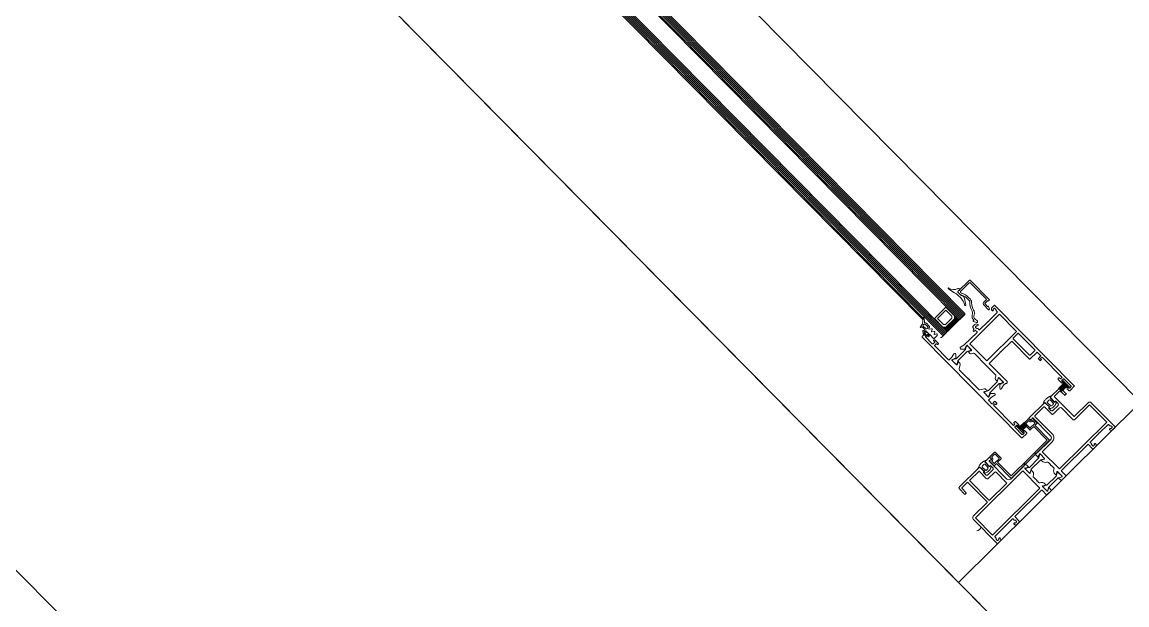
# Model space of a CAD drawing. Header units: centimetres. Extents: x 118932 to 154602, y -32682 to -23521.
# Drawn here: x 137600.1 to 137677.7, y -25901.2 to -25860.3 of the extents above; entities that cross this region are included whole.
import ezdxf

# ---------------------------------------------------------------- set-up
doc = ezdxf.new("R2010")
doc.units = ezdxf.units.CM
doc.header["$LTSCALE"] = 50
doc.header["$MEASUREMENT"] = 0
for name, color, linetype, lineweight, true_color in [('GEN_02_TF_Pencere', 7, 'Continuous', 9, 0x6093ac), ('GEN_05_ML_Alçıpan_giydirme', 7, 'Continuous', 18, 0x7ebab5), ('GEN_05_ML_Mermer', 7, 'Continuous', 9, 0x9d8692), ('GEN_06_GR_İnce', 7, 'Continuous', 13, 0xb0b0a9), ('ÖRÜLECEK DUVARLAR', 7, 'Continuous', 30, 0xfaca30)]:
    doc.layers.add(name, color=color, linetype=linetype, lineweight=lineweight, true_color=true_color)

# ---------------------------------------------------------------- blocks, each defined once
blk = doc.blocks.new('LEVEL 0_E BLOK_GÖRÜNÜŞ')
at = {"layer": 'GEN_02_TF_Pencere'}
blk.add_lwpolyline([(-40.651, -414.57), (-212.7, -240.481)], dxfattribs=at)
at = {"layer": 'GEN_06_GR_İnce'}
blk.add_line((-420.035, -99.902), (-73.161, -447.093), dxfattribs=at)
blk = doc.blocks.new('P7_')
at = {"layer": 'GEN_02_TF_Pencere', "linetype": 'Continuous'}
for p, q in [((163293.159, -16172.515, 0), (163293.159, -16173.025, 0)), ((163293.179, -16172.515, 0), (163293.179, -16173.025, 0)), ((163293.199, -16172.515, 0), (163293.199, -16173.025, 0)), ((163293.219, -16172.515, 0), (163293.219, -16173.025, 0)), ((163293.239, -16172.515, 0), (163293.239, -16173.025, 0)), ((163293.259, -16172.515, 0), (163293.259, -16173.025, 0)), ((163293.279, -16172.515, 0), (163293.279, -16173.025, 0)), ((163293.299, -16172.515, 0), (163293.299, -16173.025, 0)), ((163293.319, -16172.515, 0), (163293.319, -16173.025, 0)), ((163293.339, -16172.515, 0), (163293.339, -16173.025, 0)), ((163293.359, -16172.515, 0), (163293.359, -16173.025, 0)), ((163293.379, -16172.515, 0), (163293.379, -16173.025, 0)), ((163293.399, -16172.515, 0), (163293.399, -16173.025, 0)), ((163293.419, -16172.515, 0), (163293.419, -16173.025, 0)), ((163293.439, -16172.515, 0), (163293.439, -16173.025, 0)), ((163293.459, -16172.515, 0), (163293.459, -16173.025, 0)), ((163293.159, -16176.921, 0), (163293.159, -16176.411, 0)), ((163293.179, -16176.921, 0), (163293.179, -16176.411, 0)), ((163293.199, -16176.921, 0), (163293.199, -16176.411, 0)), ((163293.219, -16176.921, 0), (163293.219, -16176.411, 0)), ((163293.239, -16176.921, 0), (163293.239, -16176.411, 0)), ((163293.259, -16176.921, 0), (163293.259, -16176.411, 0)), ((163293.279, -16176.921, 0), (163293.279, -16176.411, 0)), ((163293.299, -16176.921, 0), (163293.299, -16176.411, 0)), ((163293.319, -16176.921, 0), (163293.319, -16176.411, 0)), ((163293.339, -16176.921, 0), (163293.339, -16176.411, 0)), ((163293.359, -16176.921, 0), (163293.359, -16176.411, 0)), ((163293.379, -16176.921, 0), (163293.379, -16176.411, 0)), ((163293.399, -16176.921, 0), (163293.399, -16176.411, 0)), ((163293.419, -16176.921, 0), (163293.419, -16176.411, 0)), ((163293.439, -16176.921, 0), (163293.439, -16176.411, 0)), ((163293.459, -16176.921, 0), (163293.459, -16176.411, 0))]:
    blk.add_line(p, q, dxfattribs=at)
at = {"layer": 'GEN_02_TF_Pencere'}
for p, q in [((163301.785, -16173.069, 0), (163301.835, -16173.019, 0)), ((163301.785, -16173.569, 0), (163301.785, -16173.069, 0)), ((163302.095, -16172.652, 0), (163302.096, -16172.903, 0)), ((163302.106, -16172.942, 0), (163302.138, -16172.999, 0)), ((163302.52, -16172.625, 0), (163302.125, -16172.625, 0)), ((163302.214, -16172.996, 0), (163302.269, -16172.863, 0)), ((163302.325, -16172.863, 0), (163302.38, -16172.996, 0)), ((163302.62, -16172.343, 0), (163302.456, -16172.447, 0)), ((163302.456, -16172.999, 0), (163302.534, -16172.859, 0)), ((163302.48, -16172.51, 0), (163302.52, -16172.51, 0)), ((163302.52, -16172.51, 0), (163302.52, -16172.625, 0)), ((163302.589, -16172.862, 0), (163302.645, -16172.996, 0)), ((163302.6, -16172.598, 0), (163302.6, -16172.44, 0)), ((163302.87, -16172.342, 0), (163302.62, -16172.343, 0)), ((163302.63, -16172.413, 0), (163302.86, -16172.413, 0)), ((163302.86, -16172.625, 0), (163302.63, -16172.625, 0)), ((163302.72, -16172.999, 0), (163302.799, -16172.859, 0)), ((163302.853, -16172.862, 0), (163302.892, -16172.955, 0)), ((163303.033, -16172.446, 0), (163302.87, -16172.342, 0)), ((163302.881, -16172.617, 0), (163302.881, -16172.617, 0)), ((163302.89, -16172.439, 0), (163302.89, -16172.598, 0)), ((163302.892, -16172.955, 0), (163302.892, -16172.955, 0)), ((163302.935, -16172.827, 0), (163302.935, -16172.808, 0)), ((163302.935, -16172.827, 0), (163302.935, -16172.827, 0)), ((163302.97, -16172.624, 0), (163302.97, -16172.51, 0)), ((163302.97, -16172.51, 0), (163303.01, -16172.51, 0)), ((163303.27, -16172.624, 0), (163302.97, -16172.624, 0)), ((163302.986, -16173.013, 0), (163303.24, -16173.013, 0)), ((163303.035, -16172.72, 0), (163303.22, -16172.72, 0)), ((163303.221, -16172.915, 0), (163303.035, -16172.915, 0)), ((163303.3, -16172.537, 0), (163303.3, -16172.598, 0)), ((163303.32, -16172.808, 0), (163303.32, -16172.827, 0)), ((163303.399, -16172.967, 0), (163303.611, -16173.166, 0)), ((163303.663, -16173.127, 0), (163303.484, -16172.911, 0)), ((163303.574, -16173.019, 0), (163382.665, -16173.019, 0)), ((163301.785, -16173.219, 0), (163382.715, -16173.219, 0)), ((163301.785, -16173.319, 0), (163382.715, -16173.319, 0)), ((163301.785, -16173.419, 0), (163382.715, -16173.419, 0)), ((163301.785, -16173.519, 0), (163382.715, -16173.519, 0)), ((163301.835, -16173.619, 0), (163301.785, -16173.569, 0)), ((163302.16, -16173.619, 0), (163301.785, -16173.619, 0)), ((163301.785, -16173.619, 0), (163301.785, -16174.819, 0)), ((163301.785, -16174.819, 0), (163301.785, -16173.619, 0)), ((163301.825, -16174.819, 0), (163301.825, -16173.619, 0)), ((163301.865, -16174.819, 0), (163301.865, -16173.619, 0)), ((163301.905, -16174.819, 0), (163301.905, -16173.619, 0)), ((163301.945, -16174.819, 0), (163301.945, -16173.619, 0)), ((163301.985, -16174.819, 0), (163301.985, -16173.619, 0)), ((163302.01, -16173.769, 0), (163302.16, -16173.619, 0)), ((163302.01, -16174.669, 0), (163302.01, -16173.769, 0)), ((163302.025, -16173.754, 0), (163302.025, -16173.619, 0)), ((163302.065, -16173.714, 0), (163302.065, -16173.619, 0)), ((163302.085, -16173.799, 0), (163302.235, -16173.649, 0)), ((163302.085, -16174.639, 0), (163302.085, -16173.799, 0)), ((163302.105, -16173.674, 0), (163302.105, -16173.619, 0)), ((163302.145, -16173.634, 0), (163302.145, -16173.619, 0)), ((163302.16, -16173.619, 0), (163382.34, -16173.619, 0)), ((163302.235, -16173.649, 0), (163303.085, -16173.649, 0)), ((163302.235, -16173.899, 0), (163302.335, -16173.799, 0)), ((163302.335, -16173.799, 0), (163302.935, -16173.799, 0)), ((163302.935, -16173.799, 0), (163302.935, -16174.639, 0)), ((163303.085, -16173.649, 0), (163303.085, -16174.789, 0)), ((163303.656, -16173.119, 0), (163382.715, -16173.119, 0)), ((163302.235, -16174.789, 0), (163302.085, -16174.639, 0)), ((163302.235, -16174.539, 0), (163302.235, -16173.899, 0)), ((163302.335, -16174.639, 0), (163302.235, -16174.539, 0)), ((163302.935, -16174.639, 0), (163302.335, -16174.639, 0)), ((163301.785, -16174.869, 0), (163301.835, -16174.819, 0)), ((163301.785, -16174.819, 0), (163302.16, -16174.819, 0)), ((163301.785, -16174.819, 0), (163301.785, -16174.819, 0)), ((163301.785, -16175.369, 0), (163301.785, -16174.869, 0)), ((163301.785, -16174.919, 0), (163382.715, -16174.919, 0)), ((163301.785, -16175.019, 0), (163382.715, -16175.019, 0)), ((163301.785, -16175.119, 0), (163382.715, -16175.119, 0)), ((163301.785, -16175.219, 0), (163382.715, -16175.219, 0)), ((163301.785, -16175.319, 0), (163382.715, -16175.319, 0)), ((163301.835, -16175.419, 0), (163301.785, -16175.369, 0)), ((163302.16, -16174.819, 0), (163302.01, -16174.669, 0)), ((163302.025, -16174.819, 0), (163302.025, -16174.684, 0)), ((163302.065, -16174.819, 0), (163302.065, -16174.724, 0)), ((163302.105, -16174.819, 0), (163302.105, -16174.764, 0)), ((163302.145, -16174.819, 0), (163302.145, -16174.804, 0)), ((163302.16, -16174.819, 0), (163382.34, -16174.819, 0)), ((163303.085, -16174.789, 0), (163302.235, -16174.789, 0)), ((163301.835, -16175.419, 0), (163382.665, -16175.419, 0)), ((163302.237, -16175.819, 0), (163302.25, -16175.821, 0)), ((163302.925, -16176.136, 0), (163302.905, -16176.145, 0)), ((163303.235, -16176.125, 0), (163302.974, -16176.125, 0)), ((163303.265, -16176.335, 0), (163303.265, -16176.15, 0)), ((163303.333, -16176.36, 0), (163303.295, -16176.36, 0)), ((163303.295, -16176.36, 0), (163303.295, -16176.36, 0))]:
    blk.add_line(p, q, dxfattribs=at)
at = {"layer": 'GEN_02_TF_Pencere', "extrusion": (0, 0, -1), "elevation": 0}
for points in [[(-163289.215, -16167.883), (-163289.215, -16170.514, 0.414214), (-163289.185, -16170.544), (-163288.745, -16170.544, -0.414214), (-163288.715, -16170.574), (-163288.715, -16170.852), (-163288.715, -16171.011), (-163288.953, -16171.032, -0.957329), (-163288.958, -16170.992, 0.267761), (-163288.943, -16170.979), (-163288.885, -16170.82, 0.843081), (-163288.895, -16170.762), (-163289.347, -16170.762, 0.577366), (-163289.373, -16170.807), (-163289.282, -16170.964, 0.182697), (-163289.271, -16170.973, -0.849744), (-163289.277, -16171.012), (-163289.37, -16171.012, -0.267944), (-163289.629, -16170.862), (-163289.658, -16170.812, 0.267966), (-163289.745, -16170.762), (-163289.83, -16170.762, -1), (-163289.89, -16170.762), (-163289.97, -16170.762, -1), (-163290.03, -16170.762), (-163290.088, -16170.762), (-163290.11, -16170.8), (-163290.132, -16170.762), (-163290.255, -16170.762, 0.267964), (-163290.342, -16170.812), (-163290.371, -16170.862, -0.267944), (-163290.631, -16171.012), (-163290.723, -16171.012, -0.849637), (-163290.73, -16170.973, 0.182928), (-163290.719, -16170.964), (-163290.628, -16170.807, 0.577366), (-163290.654, -16170.762), (-163291.105, -16170.762, 0.843087), (-163291.115, -16170.82), (-163291.057, -16170.979, 0.268123), (-163291.042, -16170.992, -0.957545), (-163291.047, -16171.032), (-163291.347, -16171.006, -0.493156), (-163291.364, -16170.979), (-163291.334, -16170.895, -0.312805), (-163291.315, -16170.882, 0.41134), (-163291.285, -16170.852), (-163291.285, -16169.548, 0.414214), (-163291.485, -16169.348), (-163293.256, -16169.348, 0.414214), (-163293.286, -16169.378), (-163293.236, -16169.518, -0.414214), (-163293.266, -16169.548), (-163293.406, -16169.548, -0.414214), (-163293.436, -16169.518), (-163293.436, -16169.168, -0.399096), (-163293.389, -16169.118), (-163293.015, -16169.098, -0.429495), (-163292.983, -16169.128), (-163292.983, -16169.148, 0.414214), (-163292.933, -16169.198), (-163292.735, -16169.198, 0.414214), (-163292.635, -16169.098), (-163292.635, -16168.598, 0.414214), (-163292.735, -16168.498), (-163292.933, -16168.498, 0.414214), (-163292.983, -16168.548), (-163292.983, -16168.568, -0.429487), (-163293.015, -16168.598), (-163293.389, -16168.579, -0.399104), (-163293.436, -16168.529), (-163293.436, -16166.583, -0.414214), (-163293.336, -16166.483), (-163292.815, -16166.483, -0.414214), (-163292.785, -16166.513), (-163292.785, -16166.603, -0.400696), (-163292.814, -16166.633), (-163293.248, -16166.653, 0.400696), (-163293.276, -16166.683), (-163293.276, -16167.193, 0.414214), (-163293.246, -16167.223), (-163291.315, -16167.223, 0.414214), (-163291.285, -16167.193), (-163291.285, -16165.833, -0.414214), (-163291.135, -16165.683), (-163288.745, -16165.683, -0.414214), (-163288.715, -16165.713), (-163288.715, -16165.933, -0.414214), (-163288.865, -16166.083), (-163288.895, -16166.083, -0.414214), (-163288.915, -16166.063), (-163288.915, -16166.012, -0.36604), (-163288.89, -16165.982, 0.365984), (-163288.865, -16165.953), (-163288.865, -16165.863, 0.414214), (-163288.895, -16165.833), (-163289.005, -16165.833, 0.367429), (-163289.035, -16165.858, -0.364526), (-163289.064, -16165.883), (-163289.185, -16165.883, 0.414214), (-163289.215, -16165.913), (-163289.215, -16166.753), (-163289.245, -16166.783), (-163289.215, -16166.813), (-163289.215, -16167.653, 0.414214), (-163289.185, -16167.683), (-163289.064, -16167.683, -0.364526), (-163289.035, -16167.708, 0.367429), (-163289.005, -16167.733), (-163288.895, -16167.733, 0.414214), (-163288.865, -16167.703), (-163288.865, -16167.613, 0.365984), (-163288.89, -16167.583, -0.36604), (-163288.915, -16167.554), (-163288.915, -16167.503, -0.414214), (-163288.895, -16167.483), (-163288.865, -16167.483, -0.414214), (-163288.715, -16167.633), (-163288.715, -16167.803, -0.414214), (-163288.795, -16167.883), (-163289.215, -16167.883)], [(-163291.285, -16169.118), (-163291.285, -16167.433, 0.414189), (-163291.315, -16167.403), (-163293.226, -16167.403, 0.414238), (-163293.256, -16167.433), (-163293.256, -16168.318, 0.414214), (-163293.226, -16168.348), (-163292.535, -16168.348, -0.414214), (-163292.435, -16168.448), (-163292.435, -16169.048, 0.414214), (-163292.335, -16169.148), (-163291.315, -16169.148, 0.414214), (-163291.285, -16169.118)], [(-163293.436, -16168.411, 0.064394), (-163293.52, -16168.619, 0.064394), (-163293.548, -16168.842, 0.129325), (-163293.436, -16169.273), (-163293.436, -16169.123, -0.399528), (-163293.408, -16169.093), (-163292.994, -16169.072, -0.414214), (-163292.964, -16169.102), (-163292.964, -16169.13, 0.414214), (-163292.934, -16169.16), (-163292.927, -16169.16, 0.295923), (-163292.836, -16169.101, 0.104809), (-163292.78, -16168.842, 0.104809), (-163292.836, -16168.583, 0.295923), (-163292.927, -16168.523), (-163292.934, -16168.523, 0.414214), (-163292.964, -16168.553), (-163292.964, -16168.582, -0.414214), (-163292.994, -16168.612), (-163293.408, -16168.591, -0.399528), (-163293.436, -16168.561), (-163293.436, -16168.411)], [(-163293.295, -16168.697), (-163292.97, -16168.713, -0.337036), (-163292.942, -16168.736, -0.054259), (-163292.93, -16168.841, -0.054259), (-163292.942, -16168.947, -0.337036), (-163292.97, -16168.97), (-163293.295, -16168.987, -0.32284), (-163293.324, -16168.968, -0.093955), (-163293.348, -16168.842, -0.093955), (-163293.324, -16168.716, -0.32284), (-163293.295, -16168.697)], [(-163292.781, -16169.39, 0.198912), (-163292.79, -16169.368, 0.198912), (-163292.811, -16169.36), (-163293.222, -16169.36, 0.518649), (-163293.25, -16169.4), (-163293.208, -16169.519, -0.518649), (-163293.236, -16169.56), (-163293.402, -16169.56, 0.414214), (-163293.432, -16169.59), (-163293.432, -16170.05, 0.414214), (-163293.402, -16170.08), (-163292.811, -16170.08, 0.414214), (-163292.781, -16170.05), (-163292.781, -16169.71), (-163291.433, -16169.71), (-163291.433, -16171.495), (-163291.433, -16173.28), (-163292.781, -16173.28), (-163292.781, -16172.94, 0.414214), (-163292.811, -16172.91), (-163293.402, -16172.91, 0.414214), (-163293.432, -16172.94), (-163293.432, -16173.4, 0.414214), (-163293.402, -16173.43), (-163293.236, -16173.43, -0.518649), (-163293.208, -16173.47), (-163293.25, -16173.59, 0.518649), (-163293.222, -16173.63), (-163292.811, -16173.63, 0.414214), (-163292.781, -16173.6), (-163292.781, -16173.43, -0.414214), (-163292.751, -16173.4), (-163291.343, -16173.4, 0.414214), (-163291.313, -16173.37), (-163291.313, -16171.495), (-163291.313, -16169.62, 0.414214), (-163291.343, -16169.59), (-163292.751, -16169.59, -0.414214), (-163292.781, -16169.56), (-163292.781, -16169.39)], [(-163292.89, -16169.488, -0.190395), (-163292.881, -16169.509), (-163292.881, -16169.95, -0.414214), (-163292.911, -16169.98), (-163293.302, -16169.98, -0.414214), (-163293.332, -16169.95), (-163293.332, -16169.69, -0.414214), (-163293.302, -16169.66), (-163293.262, -16169.66, 0.505029), (-163293.119, -16169.465), (-163292.909, -16169.479, -0.190395), (-163292.89, -16169.488)], [(-163289.015, -16171.926), (-163289.015, -16171.078, -0.131652), (-163288.999, -16171.018), (-163288.895, -16170.838), (-163288.895, -16170.802, 0.414214), (-163288.935, -16170.762), (-163289.275, -16170.762, 0.414214), (-163289.315, -16170.802), (-163289.315, -16170.838), (-163289.211, -16171.018, -0.131652), (-163289.195, -16171.078), (-163289.195, -16171.926, -0.131652), (-163289.211, -16171.986), (-163289.315, -16172.166), (-163289.315, -16172.202, 0.414214), (-163289.275, -16172.242), (-163288.935, -16172.242, 0.414214), (-163288.895, -16172.202), (-163288.895, -16172.166), (-163288.999, -16171.986, -0.131652), (-163289.015, -16171.926)], [(-163290.774, -16171.926), (-163290.774, -16171.078, -0.131652), (-163290.758, -16171.018), (-163290.654, -16170.838), (-163290.654, -16170.802, 0.414214), (-163290.694, -16170.762), (-163291.034, -16170.762, 0.414214), (-163291.074, -16170.802), (-163291.074, -16170.838), (-163290.97, -16171.018, -0.131652), (-163290.954, -16171.078), (-163290.954, -16171.926, -0.131652), (-163290.97, -16171.986), (-163291.074, -16172.166), (-163291.074, -16172.202, 0.414214), (-163291.034, -16172.242), (-163290.694, -16172.242, 0.414214), (-163290.654, -16172.202), (-163290.654, -16172.166), (-163290.758, -16171.986, -0.131652), (-163290.774, -16171.926)], [(-163288.745, -16177.325), (-163291.135, -16177.325, -0.414214), (-163291.285, -16177.175), (-163291.285, -16175.815, 0.414214), (-163291.315, -16175.785), (-163293.246, -16175.785, 0.414214), (-163293.276, -16175.815), (-163293.276, -16176.325, 0.400696), (-163293.248, -16176.355), (-163292.814, -16176.375, -0.400696), (-163292.785, -16176.405), (-163292.785, -16176.495, -0.414214), (-163292.815, -16176.525), (-163293.336, -16176.525, -0.414214), (-163293.436, -16176.425), (-163293.436, -16175.604, -0.399104), (-163293.389, -16175.554), (-163293.015, -16175.535, -0.429487), (-163292.983, -16175.565), (-163292.983, -16175.585, 0.414214), (-163292.933, -16175.635), (-163292.735, -16175.635, 0.414214), (-163292.635, -16175.535), (-163292.635, -16175.035, 0.414214), (-163292.735, -16174.935), (-163292.933, -16174.935, 0.414214), (-163292.983, -16174.985), (-163292.983, -16175.005, -0.429495), (-163293.015, -16175.035), (-163293.389, -16175.015, -0.399096), (-163293.436, -16174.965), (-163293.436, -16173.489, -0.414214), (-163293.406, -16173.459), (-163293.268, -16173.459, -0.518649), (-163293.24, -16173.499), (-163293.283, -16173.619, 0.518649), (-163293.254, -16173.659), (-163291.485, -16173.659, 0.414214), (-163291.285, -16173.459), (-163291.285, -16172.156, 0.41134), (-163291.315, -16172.126, -0.312805), (-163291.334, -16172.113), (-163291.364, -16172.029, -0.493156), (-163291.347, -16172.002), (-163291.047, -16171.976, -0.957545), (-163291.042, -16172.016, 0.268123), (-163291.057, -16172.028), (-163291.115, -16172.188, 0.843087), (-163291.105, -16172.246), (-163290.654, -16172.246, 0.577366), (-163290.628, -16172.201), (-163290.719, -16172.044, 0.182928), (-163290.73, -16172.035, -0.849637), (-163290.723, -16171.996), (-163290.631, -16171.996, -0.267944), (-163290.371, -16172.146), (-163290.342, -16172.196, 0.267964), (-163290.255, -16172.246), (-163290.132, -16172.246), (-163290.11, -16172.208), (-163290.088, -16172.246), (-163290.03, -16172.246, -1), (-163289.97, -16172.246), (-163289.89, -16172.246, -1), (-163289.83, -16172.246), (-163289.745, -16172.246, 0.267966), (-163289.658, -16172.196), (-163289.629, -16172.146, -0.267944), (-163289.37, -16171.996), (-163289.277, -16171.996, -0.849744), (-163289.271, -16172.035, 0.182697), (-163289.282, -16172.044), (-163289.373, -16172.201, 0.577366), (-163289.347, -16172.246), (-163288.895, -16172.246, 0.843081), (-163288.885, -16172.188), (-163288.943, -16172.028, 0.267761), (-163288.958, -16172.016, -0.957329), (-163288.953, -16171.976), (-163288.715, -16171.997), (-163288.715, -16172.156), (-163288.715, -16172.434, -0.414214), (-163288.745, -16172.464), (-163289.185, -16172.464, 0.414214), (-163289.215, -16172.494), (-163289.215, -16175.125), (-163288.795, -16175.125, -0.414214), (-163288.715, -16175.205), (-163288.715, -16175.375, -0.414214), (-163288.865, -16175.525), (-163288.895, -16175.525, -0.414214), (-163288.915, -16175.505), (-163288.915, -16175.454, -0.36604), (-163288.89, -16175.425, 0.365984), (-163288.865, -16175.395), (-163288.865, -16175.305, 0.414214), (-163288.895, -16175.275), (-163289.005, -16175.275, 0.367429), (-163289.035, -16175.3, -0.364526), (-163289.064, -16175.325), (-163289.185, -16175.325, 0.414214), (-163289.215, -16175.355), (-163289.215, -16176.195), (-163289.245, -16176.225), (-163289.215, -16176.255), (-163289.215, -16177.095, 0.414214), (-163289.185, -16177.125), (-163289.064, -16177.125, -0.364526), (-163289.035, -16177.15, 0.367429), (-163289.005, -16177.175), (-163288.895, -16177.175, 0.414214), (-163288.865, -16177.145), (-163288.865, -16177.055, 0.365984), (-163288.89, -16177.025, -0.36604), (-163288.915, -16176.996), (-163288.915, -16176.945, -0.414214), (-163288.895, -16176.925), (-163288.865, -16176.925, -0.414214), (-163288.715, -16177.075), (-163288.715, -16177.295, -0.414214), (-163288.745, -16177.325)], [(-163292.815, -16172.117), (-163302.755, -16172.117, 0.414214), (-163302.785, -16172.147), (-163302.785, -16172.587, 0.414214), (-163302.755, -16172.617), (-163302.555, -16172.617, 0.414214), (-163302.485, -16172.547, 0.414214), (-163302.515, -16172.517), (-163302.595, -16172.517, -0.414214), (-163302.645, -16172.467), (-163302.645, -16172.347, -0.414214), (-163302.595, -16172.297), (-163301.925, -16172.297, -0.414214), (-163301.875, -16172.347), (-163301.875, -16172.467, -0.414214), (-163301.925, -16172.517), (-163302.005, -16172.517, 0.414214), (-163302.035, -16172.547, 0.414214), (-163301.965, -16172.617), (-163301.655, -16172.617, 0.414214), (-163301.605, -16172.567), (-163301.605, -16172.547, 0.414214), (-163301.635, -16172.517), (-163301.705, -16172.517, -0.414214), (-163301.735, -16172.487), (-163301.735, -16172.317), (-163300.315, -16172.317, -0.414214), (-163300.285, -16172.347), (-163300.285, -16172.618), (-163300.355, -16172.878, 0.700075), (-163300.247, -16172.954), (-163300.229, -16172.941), (-163300.058, -16172.768, 0.617785), (-163300.074, -16172.708, -0.283333), (-163300.097, -16172.686), (-163300.148, -16172.502), (-163300.148, -16172.484, -0.673162), (-163300.096, -16172.463, 0.202354), (-163300.075, -16172.472), (-163299.688, -16172.472, -0.415901), (-163299.658, -16172.502), (-163299.658, -16172.524, -0.137872), (-163299.662, -16172.539), (-163299.755, -16172.692, 0.585714), (-163299.738, -16172.722), (-163299.596, -16172.722, 0.30109), (-163299.51, -16172.674), (-163299.352, -16172.414, -0.261413), (-163299.266, -16172.367), (-163298.442, -16172.367), (-163298.42, -16172.405), (-163298.398, -16172.367), (-163298.34, -16172.367, 1), (-163298.28, -16172.367), (-163298.2, -16172.367, 1), (-163298.14, -16172.367), (-163297.354, -16172.367, -0.261413), (-163297.269, -16172.414), (-163297.11, -16172.674, 0.261381), (-163297.025, -16172.722), (-163296.883, -16172.722, 0.585524), (-163296.865, -16172.692), (-163296.958, -16172.539, -0.137707), (-163296.963, -16172.524), (-163296.963, -16172.502, -0.414214), (-163296.933, -16172.472), (-163296.546, -16172.472, 0.202488), (-163296.524, -16172.463, -0.673126), (-163296.473, -16172.484), (-163296.473, -16172.502), (-163296.524, -16172.686, -0.283536), (-163296.547, -16172.708, 0.617796), (-163296.562, -16172.768), (-163296.391, -16172.941), (-163296.373, -16172.954, 0.700399), (-163296.266, -16172.878), (-163296.335, -16172.618), (-163296.335, -16172.347, -0.414214), (-163296.305, -16172.317), (-163295.985, -16172.317, -0.414214), (-163295.955, -16172.347), (-163295.955, -16172.557, 0.414214), (-163295.925, -16172.587), (-163295.765, -16172.587, 0.414214), (-163295.735, -16172.557), (-163295.735, -16172.497, 0.414214), (-163295.765, -16172.467), (-163295.835, -16172.467), (-163295.835, -16172.317), (-163293.835, -16172.317), (-163293.835, -16172.467), (-163293.935, -16172.467, 0.414214), (-163293.965, -16172.497), (-163293.965, -16172.567, 0.414214), (-163293.915, -16172.617), (-163293.605, -16172.617, 0.414214), (-163293.535, -16172.547, 0.414214), (-163293.565, -16172.517), (-163293.645, -16172.517, -0.414214), (-163293.695, -16172.467), (-163293.695, -16172.347, -0.414214), (-163293.645, -16172.297), (-163292.975, -16172.297, -0.414214), (-163292.925, -16172.347), (-163292.925, -16172.467, -0.414214), (-163292.975, -16172.517), (-163293.055, -16172.517, 0.414214), (-163293.085, -16172.547, 0.414214), (-163293.015, -16172.617), (-163292.815, -16172.617, 0.414214), (-163292.785, -16172.587), (-163292.785, -16172.147, 0.414214), (-163292.815, -16172.117)], [(-163291.105, -16177.145), (-163289.395, -16177.145), (-163289.395, -16172.464), (-163291.105, -16172.464), (-163291.105, -16173.459, -0.414214), (-163291.485, -16173.839), (-163293.226, -16173.839, 0.414214), (-163293.256, -16173.869), (-163293.256, -16174.755, 0.414214), (-163293.226, -16174.785), (-163292.535, -16174.785, -0.414214), (-163292.435, -16174.885), (-163292.435, -16175.485, 0.414214), (-163292.335, -16175.585), (-163291.205, -16175.585, -0.414214), (-163291.105, -16175.685), (-163291.105, -16177.145)], [(-163292.881, -16173.04), (-163292.881, -16173.481, -0.395113), (-163292.909, -16173.511), (-163293.119, -16173.525, 0.505029), (-163293.262, -16173.33), (-163293.302, -16173.33, -0.414214), (-163293.332, -16173.3), (-163293.332, -16173.04, -0.414214), (-163293.302, -16173.01), (-163292.911, -16173.01, -0.414214), (-163292.881, -16173.04)], [(-163296.821, -16173.636), (-163296.821, -16172.788, 0.131653), (-163296.837, -16172.728), (-163296.941, -16172.548), (-163296.941, -16172.512, -0.414213), (-163296.901, -16172.472), (-163296.561, -16172.472, -0.414214), (-163296.521, -16172.512), (-163296.521, -16172.548), (-163296.625, -16172.728, 0.131652), (-163296.641, -16172.788), (-163296.641, -16173.636, 0.131652), (-163296.625, -16173.696), (-163296.521, -16173.876), (-163296.521, -16173.912, -0.414214), (-163296.561, -16173.952), (-163296.901, -16173.952, -0.414213), (-163296.941, -16173.912), (-163296.941, -16173.876), (-163296.837, -16173.696, 0.131652), (-163296.821, -16173.636)], [(-163299.817, -16173.634), (-163299.817, -16172.787, -0.131653), (-163299.801, -16172.727), (-163299.697, -16172.547), (-163299.697, -16172.511, 0.414213), (-163299.737, -16172.471), (-163300.077, -16172.471, 0.414214), (-163300.117, -16172.511), (-163300.117, -16172.547), (-163300.013, -16172.727, -0.131652), (-163299.997, -16172.787), (-163299.997, -16173.634, -0.131652), (-163300.013, -16173.694), (-163300.117, -16173.874), (-163300.117, -16173.911, 0.414214), (-163300.077, -16173.951), (-163299.737, -16173.951, 0.414213), (-163299.697, -16173.911), (-163299.697, -16173.874), (-163299.801, -16173.694, -0.131652), (-163299.817, -16173.634)], [(-163300.755, -16177.32), (-163292.815, -16177.325, 0.198912), (-163292.794, -16177.316, 0.198912), (-163292.785, -16177.295), (-163292.785, -16176.855, 0.414214), (-163292.815, -16176.825), (-163293.015, -16176.825, 0.414214), (-163293.085, -16176.895, 0.414214), (-163293.055, -16176.925), (-163292.975, -16176.925, -0.414214), (-163292.925, -16176.975), (-163292.925, -16177.095, -0.414214), (-163292.975, -16177.145), (-163293.645, -16177.145, -0.414214), (-163293.695, -16177.095), (-163293.695, -16176.975, -0.414214), (-163293.645, -16176.925), (-163293.565, -16176.925, 0.414214), (-163293.535, -16176.895, 0.414214), (-163293.605, -16176.825), (-163293.915, -16176.824, 0.414214), (-163293.965, -16176.874), (-163293.965, -16176.944, 0.414214), (-163293.935, -16176.974), (-163293.835, -16176.974), (-163293.835, -16177.124), (-163295.835, -16177.123), (-163295.835, -16176.973), (-163295.765, -16176.973, 0.414214), (-163295.735, -16176.943), (-163295.735, -16176.883, 0.414214), (-163295.765, -16176.853), (-163295.925, -16176.853, 0.414214), (-163295.955, -16176.883), (-163295.955, -16177.093, -0.414214), (-163295.985, -16177.123), (-163296.335, -16177.123), (-163296.335, -16176.423, 0.414213), (-163296.365, -16176.393), (-163298.135, -16176.392), (-163298.134, -16175.312), (-163298.164, -16175.282), (-163298.134, -16175.252), (-163298.134, -16174.172), (-163296.384, -16174.173, 0.414277), (-163296.284, -16174.073), (-163296.284, -16174.038, 0.339312), (-163296.299, -16174.019), (-163296.319, -16174.013, -0.339802), (-163296.334, -16173.994), (-163296.333, -16173.807), (-163296.264, -16173.546, 0.700085), (-163296.371, -16173.471), (-163296.389, -16173.484), (-163296.56, -16173.656, 0.617948), (-163296.545, -16173.716, -0.283637), (-163296.522, -16173.738), (-163296.471, -16173.922), (-163296.471, -16173.941, -0.673161), (-163296.523, -16173.962, 0.202488), (-163296.544, -16173.952), (-163296.931, -16173.952, -0.414214), (-163296.961, -16173.922), (-163296.961, -16173.901, -0.137872), (-163296.957, -16173.885), (-163296.864, -16173.733, 0.585524), (-163296.881, -16173.702), (-163297.023, -16173.702, 0.261413), (-163297.109, -16173.75), (-163297.184, -16173.874, -0.261413), (-163297.27, -16173.922), (-163298.177, -16173.922), (-163299.347, -16173.921, -0.261413), (-163299.433, -16173.873), (-163299.508, -16173.749, 0.261413), (-163299.594, -16173.701), (-163299.736, -16173.701, 0.585524), (-163299.753, -16173.731), (-163299.66, -16173.883, -0.137872), (-163299.656, -16173.899), (-163299.656, -16173.921, -0.414214), (-163299.686, -16173.951), (-163300.073, -16173.95, 0.202488), (-163300.095, -16173.959, -0.673161), (-163300.146, -16173.939), (-163300.146, -16173.92), (-163300.095, -16173.736, -0.283637), (-163300.072, -16173.714, 0.617948), (-163300.056, -16173.654), (-163300.227, -16173.481), (-163300.245, -16173.469, 0.700085), (-163300.353, -16173.544), (-163300.283, -16173.805), (-163300.284, -16175.091, -0.414214), (-163300.314, -16175.121), (-163300.454, -16175.121, -0.414214), (-163300.484, -16175.091), (-163300.484, -16175.001, 0.463003), (-163300.518, -16174.971, 0.372825), (-163300.604, -16175.07), (-163300.604, -16175.091, -0.414214), (-163300.634, -16175.121), (-163300.704, -16175.12, 0.414214), (-163300.784, -16175.2), (-163300.784, -16175.37, 0.414214), (-163300.634, -16175.521), (-163300.614, -16175.521, 0.414214), (-163300.584, -16175.491), (-163300.584, -16175.45, 0.380812), (-163300.609, -16175.42, -0.365977), (-163300.634, -16175.391), (-163300.634, -16175.301, -0.414214), (-163300.604, -16175.271), (-163300.494, -16175.271, -0.365977), (-163300.465, -16175.296, 0.369187), (-163300.435, -16175.321), (-163300.314, -16175.321, -0.414214), (-163300.284, -16175.351), (-163300.285, -16176.191), (-163300.255, -16176.221), (-163300.285, -16176.251), (-163300.285, -16177.091, -0.414214), (-163300.315, -16177.121), (-163300.436, -16177.121, 0.365995), (-163300.466, -16177.146, -0.365977), (-163300.495, -16177.171), (-163300.605, -16177.171, -0.414214), (-163300.635, -16177.141), (-163300.635, -16177.051, -0.374045), (-163300.61, -16177.021, 0.366034), (-163300.585, -16176.991), (-163300.585, -16176.951, 0.414214), (-163300.615, -16176.921), (-163300.635, -16176.921, 0.414214), (-163300.785, -16177.07), (-163300.785, -16177.29, 0.414214), (-163300.755, -16177.32)], [(-163293.436, -16174.847, 0.064394), (-163293.52, -16175.055, 0.064394), (-163293.548, -16175.278, 0.129325), (-163293.436, -16175.709), (-163293.436, -16175.559, -0.399528), (-163293.408, -16175.529), (-163292.994, -16175.508, -0.414214), (-163292.964, -16175.538), (-163292.964, -16175.566, 0.414214), (-163292.934, -16175.596), (-163292.927, -16175.596, 0.295923), (-163292.836, -16175.537, 0.104809), (-163292.78, -16175.278, 0.104809), (-163292.836, -16175.019, 0.295923), (-163292.927, -16174.96), (-163292.934, -16174.96, 0.414214), (-163292.964, -16174.99), (-163292.964, -16175.018, -0.414214), (-163292.994, -16175.048), (-163293.408, -16175.027, -0.399528), (-163293.436, -16174.997), (-163293.436, -16174.847)], [(-163293.295, -16175.133), (-163292.97, -16175.149, -0.337036), (-163292.942, -16175.173, -0.054259), (-163292.93, -16175.278, -0.054259), (-163292.942, -16175.383, -0.337036), (-163292.97, -16175.406), (-163293.295, -16175.423, -0.32284), (-163293.324, -16175.404, -0.093955), (-163293.348, -16175.278, -0.093955), (-163293.324, -16175.152, -0.32284), (-163293.295, -16175.133)], [(-163303.235, -16177.325), (-163301.315, -16177.325, 0.41421), (-163301.285, -16177.295), (-163301.285, -16177.235, 0.41421), (-163301.315, -16177.205), (-163301.335, -16177.205), (-163301.335, -16176.905), (-163301.065, -16176.905), (-163301.045, -16176.94, 0.414213), (-163301.004, -16176.951), (-163300.833, -16176.852, 0.767327), (-163300.851, -16176.785), (-163301.355, -16176.785, 0.414213), (-163301.455, -16176.885), (-163301.455, -16177.155, -0.414213), (-163301.505, -16177.205), (-163303.095, -16177.205, -0.414213), (-163303.145, -16177.155), (-163303.145, -16176.295, -0.414213), (-163303.095, -16176.245), (-163303.044, -16176.245, -0.127549), (-163303.01, -16176.254, 0.13898), (-163302.415, -16176.394), (-163302.266, -16176.394, 0.215322), (-163302.026, -16176.285, -0.168624), (-163301.569, -16176.027, 0.197358), (-163301.364, -16175.896), (-163301.256, -16175.742, -0.244575), (-163301.109, -16175.665), (-163300.83, -16175.665, 0.767327), (-163300.802, -16175.563), (-163301, -16175.449, 0.577351), (-163301.045, -16175.475), (-163301.045, -16175.545), (-163301.109, -16175.545, 0.244575), (-163301.355, -16175.673), (-163301.463, -16175.827, -0.197358), (-163301.591, -16175.909, 0.168624), (-163302.116, -16176.206, -0.215322), (-163302.266, -16176.274), (-163302.513, -16176.274, -0.114883), (-163302.949, -16176.15, 0.126996), (-163303.046, -16176.125), (-163303.235, -16176.125, 0.414213), (-163303.265, -16176.155), (-163303.265, -16177.295, 0.414213), (-163303.235, -16177.325)], [(-163298.206, -16176.6, -0.198912), (-163298.185, -16176.592), (-163296.565, -16176.592, -0.414214), (-163296.535, -16176.622), (-163296.535, -16177.093, -0.414214), (-163296.565, -16177.123), (-163298.185, -16177.122, -0.414214), (-163298.215, -16177.092), (-163298.215, -16176.622, -0.198912), (-163298.206, -16176.6)]]:
    blk.add_lwpolyline(points, format="xyb", close=True, dxfattribs=at)
for points in [[(-163289.395, -16170.544), (-163289.395, -16165.863), (-163291.105, -16165.863), (-163291.105, -16170.544), (-163289.395, -16170.544)], [(-163298.375, -16177.122), (-163300.085, -16177.121), (-163300.084, -16174.17), (-163298.374, -16174.171), (-163298.375, -16177.122)]]:
    blk.add_lwpolyline(points, close=True, dxfattribs=at)
at = {"layer": 'GEN_02_TF_Pencere', "linetype": 'Continuous', "elevation": 0}
for points in [[(163293.649, -16172.515), (163292.969, -16172.515), (163292.969, -16172.425), (163293.649, -16172.425), (163293.649, -16172.515)], [(163292.969, -16176.921), (163293.649, -16176.921), (163293.649, -16177.011), (163292.969, -16177.011), (163292.969, -16176.921)]]:
    blk.add_lwpolyline(points, close=True, dxfattribs=at)
at = {"layer": 'GEN_02_TF_Pencere'}
blk.add_arc((163290.638, -16165.479, 0), 0.332, 142.14422, 217.85578, dxfattribs=at)
at = {"layer": 'GEN_02_TF_Pencere', "extrusion": (0, 0, -1)}
for centre, major_axis, start_param, end_param in [((163302.125, -16172.652, 0), (0.03, 0), 3.140437, 4.711235), ((163302.196, -16172.903, 0), (0.1, 0), 2.680578, 3.140437), ((163302.175, -16172.983, 0), (-0.0413, 0), 3.504733, 5.82217), ((163302.297, -16172.872, 0), (0.03, 0), 3.490789, 5.931679), ((163302.419, -16172.983, 0), (0.0413, 0), 0.458704, 2.776141), ((163302.48, -16172.475, 0), (-0.04, 0), 4.711234, 7.229163), ((163302.561, -16172.872, 0), (-0.03, 0), 0.487351, 2.788352), ((163302.63, -16172.44, 0), (-0.03, 0), -0.001157, 1.56964), ((163302.63, -16172.598, 0), (-0.03, 0), 4.711232, 6.282029), ((163302.683, -16172.983, 0), (0.0413, 0), 0.458705, 2.776142), ((163302.825, -16172.871, 0), (0.03, 0), 3.628945, 5.929947), ((163302.86, -16172.439, 0), (0.03, 0), 4.711233, 6.282031), ((163302.86, -16172.598, 0), (-0.03, 0), 3.925836, 4.711232), ((163302.86, -16172.598, 0), (-0.03, 0), 3.140439, 3.925836), ((163302.986, -16172.925, 0), (0.1, 0), 2.178997, 2.788351), ((163302.986, -16172.925, 0), (-0.1, 0), 4.711235, 5.320589), ((163303.035, -16172.808, 0), (0.1, 0), 3.140436, 4.711234), ((163303.035, -16172.827, 0), (0.1, 0), 1.569641, 3.140438), ((163303.01, -16172.475, 0), (0.04, 0), -0.948289, 1.56964), ((163303.22, -16172.808, 0), (0.1, 0), 4.711232, 6.28203), ((163303.22, -16172.827, 0), (-0.1, 0), 3.140436, 4.711234), ((163303.24, -16172.925, 0), (-0.1, 0), 3.745027, 4.711234), ((163303.27, -16172.598, 0), (0.03, 0), -0.001157, 1.56964), ((163303.33, -16172.537, 0), (0.03, 0), 3.140437, 6.105223), ((163303.364, -16173, 0), (0.0509, 0), 3.745027, 5.454025), ((163307.655, -16172.007, 0), (4.337, 0), 2.949895, 3.003759), ((163303.889, -16172.652, 0), (0.5, 0), 2.512106, 2.949893), ((163303.634, -16173.144, 0), (0.0344, 0), -0.614619, 2.340265)]:
    blk.add_ellipse(centre, major_axis=major_axis, ratio=0.881548, start_param=start_param, end_param=end_param, dxfattribs=at)
at = {"layer": 'GEN_02_TF_Pencere'}
for centre, major_axis, start_param, end_param in [((163302.237, -16175.861, 0), (-0.05, 0), -1.570583, 0.325144), ((163304.532, -16173.643, 0), (3.543, 0), 3.990064, 4.134382), ((163302.24, -16175.852, 0), (0.0382, 0), 0.629084, 1.300082), ((163302.786, -16175.234, 0), (-0.88, 0), 0.944914, 1.386057), ((163302.761, -16175.938, 0), (-0.286, 0), 0.956763, 2.099792), ((163302.92, -16174.684, 0), (-1.549, 0), 1.378609, 1.866448), ((163302.974, -16176.209, 0), (0.1, 0), 1.57081, 2.088079), ((163303.235, -16176.15, 0), (0.03, 0), 0.000001, 1.570795), ((163305.714, -16183.096, 0), (8.856, 0), 1.777943, 1.838474), ((163304.06, -16176.392, 0), (0.64, 0), 1.805526, 2.955356), ((163303.901, -16175.846, 0), (-0.03, 0), 3.142037, 4.994419), ((163303.901, -16175.846, 0), (0.03, 0), -1.226961, -0.000036), ((163303.295, -16176.335, 0), (0.03, 0), 3.141594, 4.712388), ((163303.333, -16176.276, 0), (-0.1, 0), 1.570967, 2.940044)]:
    blk.add_ellipse(centre, major_axis=major_axis, ratio=0.839387, start_param=start_param, end_param=end_param, dxfattribs=at)
at = {"layer": 'GEN_05_ML_Mermer', "elevation": 0}
blk.add_lwpolyline([(163483.715, -16179.824), (163288.715, -16179.824), (163288.715, -16161.825), (163483.715, -16161.825)], close=True, dxfattribs=at)
blk = doc.blocks.new('DOGRAMA LEVEL 0 E BLOK')
at = {"layer": 'GEN_05_ML_Alçıpan_giydirme', "color": 1, "rotation": 134.9735630740619}
blk.add_blockref('P7_', (103550.349, -126647.445, 0), dxfattribs=at)
blk = doc.blocks.new('ÖRÜLECEK DUVAR LEVEL 0 E BLOK')
at = {"layer": 'ÖRÜLECEK DUVARLAR', "elevation": 0}
blk.add_lwpolyline([(-588.883, -95.565), (-601.684, -108.217), (-566.685, -143.631), (-553.907, -130.95), (-588.871, -95.554)], dxfattribs=at)

msp = doc.modelspace()

# ---------------------------------------------------------------- block references
for name, p in [('LEVEL 0_E BLOK_GÖRÜNÜŞ', (137741.489, -25520.469, 0)), ('ÖRÜLECEK DUVAR LEVEL 0 E BLOK', (138267.545, -25791.43))]:
    msp.add_blockref(name, p)
at = {"rotation": 359.6887739338809}
msp.add_blockref('DOGRAMA LEVEL 0 E BLOK', (138089.785, -26193.192), dxfattribs=at)

doc.saveas('drawing.dxf')
